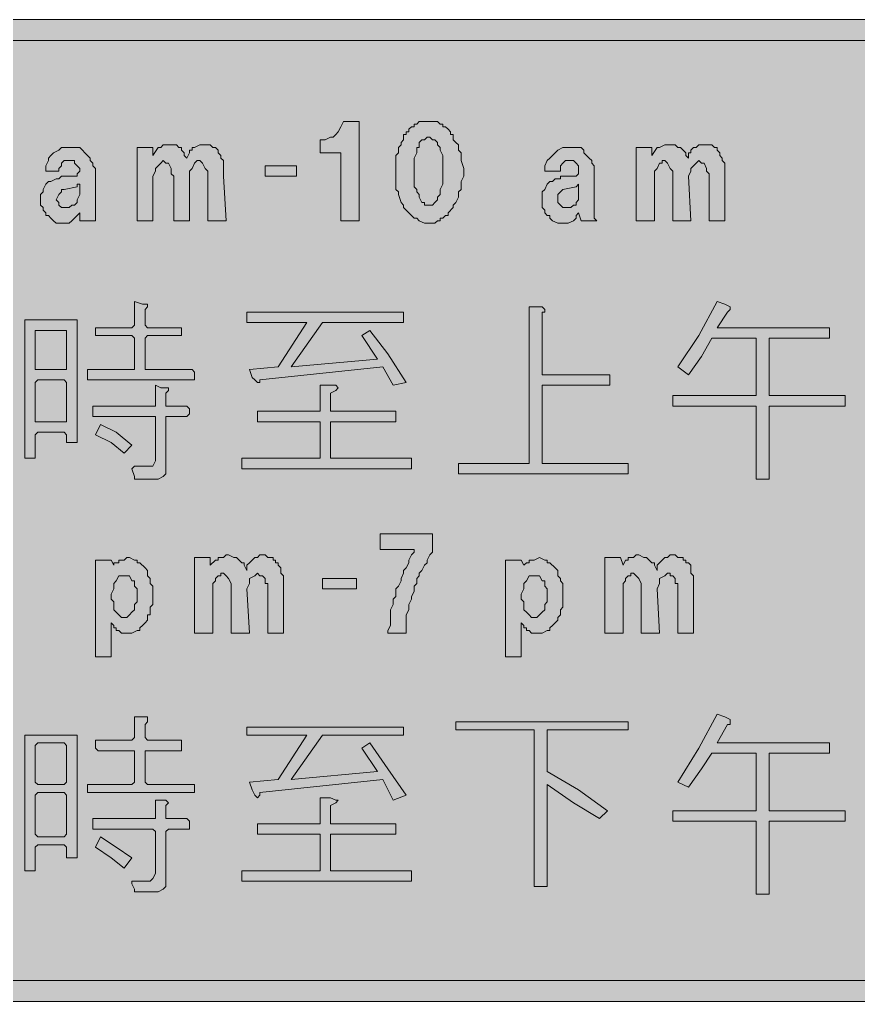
# Model space of a CAD drawing. Header units: metres. Extents: x 14 to 555, y 81 to 193.
# Drawn here: x 249.8 to 346.1, y 80.6 to 193.4 of the extents above; entities that cross this region are included whole.
import ezdxf

# ---------------------------------------------------------------- set-up
doc = ezdxf.new("R2010")
doc.units = ezdxf.units.M
doc.layers.add('FILL_BLACK_000000', color=7, linetype='Continuous', true_color=0x000000)
doc.layers.add('FILL_PINK_E1E1E1', color=7, linetype='Continuous', true_color=0xe1e1e1)

msp = doc.modelspace()

# ---------------------------------------------------------------- hatches: boundary and pattern name
at = {"layer": 'FILL_BLACK_000000', "true_color": 0x000000}
h = msp.add_hatch(color=7, dxfattribs=at)
h.dxf.hatch_style = 1
h.paths.add_polyline_path([(551.25, 193.27), (552.11, 192.97), (552.92, 192.49), (553.65, 191.88), (554.22, 191.16), (554.59, 190.38), (554.79, 189.6), (554.85, 188.88), (554.85, 85.08), (554.79, 84.36), (554.59, 83.58), (554.22, 82.8), (553.65, 82.08), (552.92, 81.47), (552.11, 80.99), (551.25, 80.69), (550.35, 80.58), (18.45, 80.58), (17.55, 80.69), (16.69, 80.99), (15.88, 81.47), (15.15, 82.08), (14.58, 82.8), (14.21, 83.58), (14.01, 84.36), (13.95, 85.08), (13.95, 188.88), (13.99, 189.63), (14.25, 190.38), (14.7, 191.24), (15.15, 191.88), (16.65, 193.08), (18.45, 193.38), (550.35, 193.38), (551.25, 193.27)])
h.paths.add_polyline_path([(17.23, 190.73), (16.95, 190.38), (16.56, 190.1), (16.27, 189.74), (16.11, 189.33), (16.05, 188.88), (16.05, 85.08), (16.11, 84.63), (16.27, 84.22), (16.56, 83.86), (16.95, 83.58), (17.23, 83.23), (17.59, 83.05), (18.45, 82.98), (550.35, 82.98), (551.21, 83.05), (551.57, 83.23), (551.85, 83.58), (552.2, 83.86), (552.37, 84.22), (552.45, 85.08), (552.45, 188.88), (552.45, 189.78), (552.4, 189.96), (552.26, 190.08), (551.85, 190.38), (551.57, 190.73), (551.21, 190.9), (550.35, 190.98), (18.45, 190.98), (17.59, 190.9), (17.23, 190.73)], flags=16)
h = msp.add_hatch(color=7, dxfattribs=at)
h.dxf.hatch_style = 1
h.paths.add_polyline_path([(286.65, 170.28), (286.65, 178.08), (284.25, 178.08), (284.25, 179.58), (284.55, 179.58), (284.85, 179.58), (285.45, 179.88), (285.75, 179.88), (286.05, 180.18), (286.35, 180.48), (286.65, 181.08), (286.95, 181.68), (288.75, 181.68), (288.75, 170.28), (288.45, 170.28), (286.65, 170.28)])
h = msp.add_hatch(color=7, dxfattribs=at)
h.dxf.hatch_style = 1
h.paths.add_polyline_path([(292.95, 175.68), (292.95, 176.28), (292.95, 176.58), (292.95, 176.88), (292.95, 177.48), (292.95, 177.78), (293.25, 178.08), (293.25, 178.38), (293.25, 178.68), (293.55, 178.98), (293.55, 179.28), (293.85, 179.58), (293.85, 179.88), (293.85, 180.18), (294.15, 180.18), (294.15, 180.48), (294.45, 180.48), (294.45, 180.78), (294.75, 181.08), (295.05, 181.08), (295.05, 181.38), (295.35, 181.38), (295.65, 181.68), (295.95, 181.68), (296.55, 181.68), (296.85, 181.68), (297.45, 181.68), (297.75, 181.68), (298.05, 181.38), (298.35, 181.38), (298.35, 181.08), (298.65, 181.08), (298.95, 180.78), (299.25, 180.48), (299.25, 180.18), (299.55, 180.18), (299.55, 179.88), (299.55, 179.58), (299.85, 179.28), (300.15, 178.98), (300.15, 178.68), (300.15, 178.38), (300.45, 178.08), (300.45, 177.78), (300.45, 177.48), (300.45, 177.18), (300.75, 176.28), (300.75, 175.98), (300.75, 175.68), (300.75, 175.38), (300.45, 174.78), (300.45, 174.48), (300.45, 173.88), (300.15, 173.58), (300.15, 173.28), (300.15, 172.98), (299.85, 172.38), (299.55, 172.08), (299.55, 171.78), (298.95, 171.18), (298.95, 170.88), (298.65, 170.88), (298.35, 170.58), (298.05, 170.58), (298.05, 170.28), (297.75, 170.28), (297.45, 169.98), (296.85, 169.98), (296.55, 169.98), (296.25, 169.98), (295.65, 170.28), (295.35, 170.58), (295.05, 170.58), (294.75, 170.88), (294.45, 171.18), (294.15, 171.48), (293.85, 171.78), (293.85, 172.08), (293.55, 172.38), (293.25, 173.28), (293.25, 173.58), (292.95, 173.88), (292.95, 174.18), (292.95, 174.78), (292.95, 175.38), (292.95, 175.68)])
h.paths.add_polyline_path([(295.05, 175.98), (295.05, 175.68), (295.05, 175.38), (295.05, 174.78), (295.05, 174.48), (295.05, 174.18), (295.35, 173.88), (295.35, 173.58), (295.65, 173.28), (295.65, 172.98), (295.95, 172.38), (296.25, 172.38), (296.25, 172.08), (296.55, 172.08), (296.85, 172.08), (297.15, 172.08), (297.45, 172.38), (297.75, 172.68), (297.75, 172.98), (298.05, 173.28), (298.05, 173.88), (298.35, 174.48), (298.35, 174.78), (298.35, 175.68), (298.35, 175.98), (298.35, 176.58), (298.35, 177.18), (298.35, 177.48), (298.35, 177.78), (298.05, 178.38), (298.05, 178.68), (297.75, 178.98), (297.75, 179.28), (297.45, 179.58), (297.15, 179.58), (296.85, 179.88), (296.55, 179.88), (296.25, 179.58), (295.95, 179.58), (295.65, 179.28), (295.65, 178.98), (295.65, 178.68), (295.35, 178.68), (295.35, 178.38), (295.35, 178.08), (295.05, 177.48), (295.05, 177.18), (295.05, 176.28), (295.05, 175.98)], flags=16)
h = msp.add_hatch(color=7, dxfattribs=at)
h.dxf.hatch_style = 1
h.paths.add_polyline_path([(256.05, 170.58), (255.75, 170.28), (255.45, 169.98), (254.85, 169.98), (254.55, 169.98), (253.95, 169.98), (253.65, 170.28), (253.35, 170.58), (253.05, 170.88), (252.75, 170.88), (252.75, 171.18), (252.45, 171.48), (252.45, 171.78), (252.15, 172.08), (252.15, 172.68), (252.15, 173.28), (252.45, 173.58), (252.45, 173.88), (252.75, 174.48), (253.05, 174.78), (253.35, 174.78), (253.95, 175.08), (254.25, 175.08), (254.55, 175.38), (254.85, 175.38), (255.15, 175.38), (255.45, 175.38), (255.75, 175.38), (256.05, 175.38), (256.35, 175.38), (256.35, 175.68), (256.65, 175.98), (256.65, 176.28), (256.35, 176.58), (256.05, 176.88), (256.05, 177.18), (255.75, 177.18), (255.45, 177.18), (255.15, 177.18), (254.85, 177.18), (254.55, 176.88), (254.55, 176.58), (254.25, 176.28), (254.25, 175.98), (252.75, 175.98), (252.75, 176.58), (253.05, 177.18), (253.05, 177.48), (253.35, 177.78), (253.65, 178.08), (254.25, 178.38), (254.55, 178.68), (255.15, 178.68), (255.45, 178.68), (255.75, 178.68), (256.05, 178.68), (256.35, 178.68), (256.65, 178.68), (256.95, 178.38), (257.25, 178.08), (257.55, 177.78), (257.85, 177.48), (257.85, 177.18), (258.15, 176.88), (258.15, 176.58), (258.45, 176.28), (258.45, 175.98), (258.45, 175.68), (258.45, 171.18), (258.45, 170.58), (258.45, 170.28), (256.65, 170.28), (256.65, 171.18), (256.35, 170.88), (256.05, 170.58)])
h.paths.add_polyline_path([(254.55, 173.58), (254.25, 173.28), (253.95, 172.68), (254.25, 172.38), (254.25, 172.08), (254.55, 171.78), (254.85, 171.78), (255.15, 171.78), (255.45, 171.78), (255.75, 172.08), (256.05, 172.08), (256.35, 172.38), (256.35, 172.68), (256.65, 173.28), (256.65, 174.48), (256.35, 174.48), (256.35, 174.18), (254.85, 173.88), (254.55, 173.88), (254.55, 173.58)], flags=16)
h = msp.add_hatch(color=7, dxfattribs=at)
h.dxf.hatch_style = 1
h.paths.add_polyline_path([(265.05, 170.28), (263.25, 170.28), (263.25, 178.68), (265.05, 178.68), (265.05, 177.78), (265.65, 178.68), (265.95, 178.68), (266.25, 178.98), (266.55, 178.98), (266.85, 178.98), (267.15, 178.98), (267.45, 178.98), (267.75, 178.98), (268.05, 178.68), (268.35, 178.68), (268.35, 178.38), (268.65, 178.08), (268.65, 177.78), (268.95, 177.48), (269.25, 178.08), (269.25, 178.38), (269.55, 178.38), (269.55, 178.68), (269.85, 178.68), (270.45, 178.98), (270.75, 178.98), (271.05, 178.98), (271.65, 178.98), (271.95, 178.68), (272.25, 178.68), (272.55, 178.38), (272.55, 178.08), (272.85, 177.78), (272.85, 177.48), (273.15, 177.18), (273.15, 176.88), (273.15, 176.28), (273.15, 175.98), (273.15, 175.38), (273.45, 170.28), (271.35, 170.28), (271.35, 175.08), (271.35, 175.38), (271.35, 175.68), (271.35, 175.98), (271.05, 176.28), (270.75, 176.88), (270.45, 177.18), (270.15, 177.18), (269.85, 176.88), (269.55, 176.28), (269.25, 175.98), (269.25, 175.38), (269.25, 170.28), (267.45, 170.28), (267.45, 175.08), (267.45, 175.38), (267.15, 175.68), (267.15, 175.98), (267.15, 176.28), (266.85, 176.88), (266.55, 176.88), (266.25, 177.18), (265.95, 176.88), (265.35, 176.28), (265.35, 175.98), (265.05, 175.38), (265.05, 175.08), (265.05, 170.28)])
h = msp.add_hatch(color=7, dxfattribs=at)
h.dxf.hatch_style = 1
h.paths.add_polyline_path([(313.65, 170.58), (313.35, 170.28), (312.75, 169.98), (312.15, 169.98), (311.85, 169.98), (311.55, 169.98), (310.95, 170.28), (310.65, 170.58), (310.65, 170.88), (310.35, 170.88), (310.05, 171.18), (310.05, 171.48), (309.75, 171.78), (309.75, 172.08), (309.75, 172.68), (309.75, 173.28), (309.75, 173.58), (310.05, 173.88), (310.35, 174.48), (310.65, 174.78), (310.95, 174.78), (311.25, 175.08), (311.85, 175.08), (311.85, 175.38), (312.15, 175.38), (312.75, 175.38), (313.05, 175.38), (313.35, 175.38), (313.65, 175.38), (313.95, 175.68), (313.95, 175.98), (313.95, 176.28), (313.95, 176.58), (313.65, 176.88), (313.35, 177.18), (313.05, 177.18), (312.75, 177.18), (312.45, 177.18), (312.15, 176.88), (311.85, 176.58), (311.85, 176.28), (311.85, 175.98), (310.05, 175.98), (310.05, 176.58), (310.35, 177.18), (310.65, 177.48), (310.95, 177.78), (311.25, 178.08), (311.55, 178.38), (312.15, 178.68), (312.45, 178.68), (313.05, 178.68), (313.35, 178.68), (313.65, 178.68), (314.25, 178.68), (314.55, 178.38), (314.55, 178.08), (314.85, 177.78), (315.15, 177.48), (315.45, 177.18), (315.45, 176.88), (315.75, 176.58), (315.75, 176.28), (315.75, 175.98), (315.75, 175.68), (315.75, 171.18), (315.75, 170.58), (316.05, 170.28), (314.25, 170.28), (313.95, 171.18), (313.65, 170.88), (313.65, 170.58)])
h.paths.add_polyline_path([(311.55, 173.28), (311.55, 172.68), (311.55, 172.38), (311.85, 172.08), (312.15, 171.78), (312.45, 171.78), (313.05, 171.78), (313.35, 172.08), (313.65, 172.08), (313.65, 172.38), (313.95, 172.68), (313.95, 173.28), (313.95, 174.48), (313.65, 174.18), (312.15, 173.88), (311.85, 173.58), (311.55, 173.28)], flags=16)
h = msp.add_hatch(color=7, dxfattribs=at)
h.dxf.hatch_style = 1
h.paths.add_polyline_path([(322.65, 170.28), (320.55, 170.28), (320.55, 178.68), (322.35, 178.68), (322.35, 177.78), (322.95, 178.68), (323.25, 178.68), (323.85, 178.98), (324.15, 178.98), (324.45, 178.98), (325.05, 178.98), (325.35, 178.68), (325.65, 178.68), (325.95, 178.38), (326.25, 178.08), (326.25, 177.78), (326.55, 177.48), (326.55, 178.08), (326.85, 178.08), (326.85, 178.38), (327.15, 178.68), (327.45, 178.68), (327.75, 178.98), (328.05, 178.98), (328.35, 178.98), (328.65, 178.98), (328.95, 178.98), (329.25, 178.98), (329.55, 178.68), (329.85, 178.68), (329.85, 178.38), (330.15, 178.08), (330.15, 177.78), (330.45, 177.48), (330.45, 177.18), (330.75, 176.88), (330.75, 176.28), (330.75, 175.98), (330.75, 175.38), (330.75, 170.28), (328.95, 170.28), (328.95, 175.08), (328.95, 175.38), (328.95, 175.68), (328.65, 175.98), (328.65, 176.28), (328.35, 176.88), (328.05, 176.88), (327.75, 177.18), (327.45, 176.88), (326.85, 176.28), (326.85, 175.98), (326.55, 175.38), (326.85, 170.28), (324.75, 170.28), (324.75, 175.08), (324.75, 175.38), (324.75, 175.68), (324.75, 175.98), (324.45, 176.28), (324.15, 176.88), (323.85, 177.18), (323.55, 177.18), (323.55, 176.88), (323.25, 176.88), (322.95, 176.28), (322.65, 175.98), (322.65, 175.38), (322.65, 175.08), (322.65, 170.28)])
h = msp.add_hatch(color=7, dxfattribs=at)
h.dxf.hatch_style = 1
h.paths.add_polyline_path([(277.95, 175.38), (277.95, 176.58), (281.55, 176.58), (281.55, 175.38), (277.95, 175.38)])
h = msp.add_hatch(color=7, dxfattribs=at)
h.dxf.hatch_style = 1
h.paths.add_polyline_path([(269.85, 152.88), (269.85, 151.98), (269.55, 151.98), (257.55, 151.98), (257.55, 152.88), (257.55, 153.18), (262.65, 153.18), (262.95, 153.18), (262.95, 156.78), (262.65, 157.08), (259.05, 157.08), (258.75, 157.08), (258.45, 157.08), (258.45, 157.98), (258.75, 157.98), (259.05, 157.98), (262.65, 157.98), (262.95, 158.28), (262.95, 160.68), (262.95, 160.98), (263.85, 160.68), (264.45, 160.68), (264.45, 160.38), (264.15, 160.08), (264.15, 158.28), (264.45, 157.98), (268.35, 157.98), (268.35, 157.08), (264.45, 157.08), (264.15, 156.78), (264.15, 153.18), (264.45, 153.18), (269.55, 153.18), (269.85, 152.88)])
h = msp.add_hatch(color=7, dxfattribs=at)
h.dxf.hatch_style = 1
h.paths.add_polyline_path([(309.75, 151.38), (309.75, 142.38), (319.65, 142.38), (319.65, 141.18), (300.15, 141.18), (300.15, 142.38), (308.25, 142.38), (308.25, 160.38), (309.15, 160.38), (309.75, 160.38), (310.05, 160.08), (310.05, 159.78), (309.75, 159.78), (309.75, 152.58), (317.55, 152.58), (317.55, 151.38), (309.75, 151.38)])
h = msp.add_hatch(color=7, dxfattribs=at)
h.dxf.hatch_style = 1
h.paths.add_polyline_path([(342.75, 156.78), (335.85, 156.78), (335.85, 150.18), (344.55, 150.18), (344.55, 148.98), (335.85, 148.98), (335.85, 140.58), (334.35, 140.58), (334.35, 148.98), (324.75, 148.98), (324.75, 150.18), (334.35, 150.18), (334.35, 156.78), (329.25, 156.78), (328.05, 154.68), (326.55, 152.58), (325.35, 153.48), (327.75, 157.08), (329.85, 160.98), (330.75, 160.68), (331.35, 160.38), (331.35, 160.08), (331.05, 159.78), (329.85, 157.98), (342.75, 157.98), (342.75, 156.78)])
h = msp.add_hatch(color=7, dxfattribs=at)
h.dxf.hatch_style = 1
h.paths.add_polyline_path([(289.95, 157.68), (292.05, 154.98), (294.15, 151.68), (292.65, 151.38), (291.45, 153.48), (277.35, 151.98), (277.35, 151.68), (277.05, 151.68), (276.75, 151.98), (276.45, 152.28), (276.15, 153.18), (279.45, 153.48), (282.75, 158.58), (275.85, 158.58), (275.85, 159.78), (293.85, 159.78), (293.85, 158.58), (284.55, 158.58), (280.95, 153.48), (290.85, 154.38), (289.05, 157.08), (289.95, 157.68)])
h = msp.add_hatch(color=7, dxfattribs=at)
h.dxf.hatch_style = 1
h.paths.add_polyline_path([(250.35, 158.88), (256.35, 158.88), (256.35, 158.58), (256.35, 144.78), (255.15, 144.78), (255.15, 145.68), (254.85, 145.98), (251.85, 145.98), (251.55, 145.68), (251.55, 143.28), (251.55, 142.98), (250.35, 142.98), (250.35, 143.28), (250.35, 158.58), (250.35, 158.88)])
h.paths.add_polyline_path([(254.85, 157.68), (251.85, 157.68), (251.55, 157.68), (251.55, 153.18), (251.85, 153.18), (254.85, 153.18), (255.15, 153.18), (255.15, 157.68), (254.85, 157.68)], flags=16)
h.paths.add_polyline_path([(255.15, 151.68), (254.85, 151.98), (251.85, 151.98), (251.55, 151.68), (251.55, 147.18), (251.85, 147.18), (254.85, 147.18), (255.15, 147.18), (255.15, 151.68)], flags=16)
h = msp.add_hatch(color=7, dxfattribs=at)
h.dxf.hatch_style = 1
h.paths.add_polyline_path([(265.35, 151.38), (265.95, 151.08), (266.55, 151.08), (266.85, 151.08), (266.85, 150.78), (266.55, 150.48), (266.55, 148.98), (266.85, 148.98), (268.95, 148.98), (269.25, 148.68), (269.25, 148.08), (268.95, 147.78), (266.85, 147.78), (266.55, 147.78), (266.55, 142.08), (266.55, 141.48), (266.55, 141.18), (266.25, 140.88), (265.65, 140.58), (263.55, 140.58), (262.95, 140.58), (262.95, 140.88), (262.65, 141.78), (262.95, 142.08), (264.75, 142.08), (265.05, 142.08), (265.35, 142.68), (265.35, 147.78), (265.05, 147.78), (258.15, 147.78), (258.15, 148.08), (258.15, 148.68), (258.15, 148.98), (265.05, 148.98), (265.35, 148.98), (265.35, 151.08), (265.35, 151.38)])
h = msp.add_hatch(color=7, dxfattribs=at)
h.dxf.hatch_style = 1
h.paths.add_polyline_path([(294.75, 142.98), (294.75, 141.78), (275.25, 141.78), (275.25, 142.98), (284.25, 142.98), (284.25, 147.18), (277.05, 147.18), (277.05, 148.38), (284.25, 148.38), (284.25, 151.38), (285.45, 151.38), (286.05, 151.38), (286.35, 151.08), (286.05, 150.78), (285.45, 150.48), (285.45, 148.38), (292.95, 148.38), (292.95, 147.18), (285.45, 147.18), (285.45, 142.98), (294.75, 142.98)])
h = msp.add_hatch(color=7, dxfattribs=at)
h.dxf.hatch_style = 1
h.paths.add_polyline_path([(260.85, 145.98), (262.65, 144.48), (261.75, 143.58), (260.25, 144.78), (258.45, 145.68), (259.05, 146.88), (260.85, 145.98)])
h = msp.add_hatch(color=7, dxfattribs=at)
h.dxf.hatch_style = 1
h.paths.add_polyline_path([(292.05, 123.18), (292.35, 123.78), (292.35, 124.38), (292.35, 124.98), (292.35, 125.58), (292.65, 126.18), (292.65, 126.78), (292.95, 127.08), (292.95, 127.98), (293.25, 128.28), (293.55, 128.88), (293.55, 129.18), (293.85, 129.78), (293.85, 130.08), (294.15, 130.38), (294.45, 130.98), (294.45, 131.28), (294.75, 131.88), (295.05, 132.18), (295.05, 132.48), (291.15, 132.48), (291.15, 134.28), (297.15, 134.28), (297.15, 132.48), (297.15, 132.18), (296.85, 131.88), (296.55, 131.28), (296.55, 130.98), (296.25, 130.68), (295.95, 130.08), (295.65, 129.78), (295.65, 129.48), (295.35, 129.18), (295.35, 128.58), (295.05, 128.28), (295.05, 127.98), (295.05, 127.68), (294.75, 127.08), (294.75, 126.78), (294.45, 126.18), (294.45, 125.88), (294.45, 125.58), (294.15, 124.98), (294.15, 124.68), (294.15, 124.08), (294.15, 123.48), (294.15, 123.18), (294.15, 122.88), (292.05, 122.88), (292.05, 123.18)])
h = msp.add_hatch(color=7, dxfattribs=at)
h.dxf.hatch_style = 1
h.paths.add_polyline_path([(260.25, 131.28), (260.55, 130.68), (260.55, 130.98), (260.85, 130.98), (261.15, 130.98), (261.15, 131.28), (261.45, 131.28), (261.75, 131.28), (262.05, 131.58), (262.35, 131.58), (262.95, 131.28), (263.25, 131.28), (263.25, 130.98), (263.55, 130.98), (264.15, 130.38), (264.45, 130.08), (264.45, 129.48), (264.75, 129.18), (264.75, 128.88), (264.75, 128.58), (265.05, 128.28), (265.05, 127.68), (265.05, 127.38), (265.05, 127.08), (265.05, 126.78), (265.05, 126.48), (265.05, 126.18), (264.75, 125.88), (264.75, 125.58), (264.75, 125.28), (264.75, 124.98), (264.45, 124.98), (264.45, 124.68), (264.45, 124.38), (264.15, 124.08), (263.85, 123.78), (263.55, 123.48), (263.55, 123.18), (263.25, 123.18), (262.65, 122.88), (262.35, 122.88), (262.05, 122.88), (261.75, 122.88), (261.45, 122.88), (261.15, 123.18), (260.85, 123.18), (260.85, 123.48), (260.55, 123.48), (260.55, 123.78), (260.25, 124.08), (260.25, 120.18), (258.45, 120.18), (258.45, 131.28), (260.25, 131.28)])
h.paths.add_polyline_path([(262.35, 124.98), (262.65, 125.28), (262.95, 125.58), (262.95, 125.88), (262.95, 126.18), (263.25, 126.48), (263.25, 127.08), (263.25, 127.38), (263.25, 127.98), (262.95, 128.28), (262.95, 128.58), (262.95, 128.88), (262.65, 128.88), (262.35, 129.48), (262.05, 129.48), (261.75, 129.48), (261.45, 129.48), (261.15, 129.48), (260.85, 128.88), (260.55, 128.58), (260.55, 128.28), (260.55, 127.98), (260.25, 127.38), (260.25, 127.08), (260.25, 126.78), (260.55, 126.48), (260.55, 126.18), (260.55, 125.88), (260.55, 125.58), (260.85, 125.28), (261.15, 124.98), (261.45, 124.68), (261.75, 124.68), (262.05, 124.68), (262.35, 124.98)], flags=16)
h = msp.add_hatch(color=7, dxfattribs=at)
h.dxf.hatch_style = 1
h.paths.add_polyline_path([(271.95, 122.88), (269.85, 122.88), (269.85, 131.58), (271.65, 131.58), (271.65, 130.68), (272.25, 131.28), (272.55, 131.28), (272.55, 131.58), (273.15, 131.58), (273.45, 131.88), (273.75, 131.88), (274.35, 131.58), (274.65, 131.58), (274.95, 131.28), (275.25, 130.98), (275.55, 130.98), (275.55, 130.68), (275.85, 130.08), (275.85, 130.68), (276.15, 130.98), (276.45, 131.28), (276.75, 131.58), (277.05, 131.58), (277.35, 131.88), (277.65, 131.88), (277.95, 131.88), (278.25, 131.58), (278.55, 131.58), (278.85, 131.58), (278.85, 131.28), (279.15, 131.28), (279.15, 130.98), (279.45, 130.98), (279.45, 130.68), (279.75, 130.38), (279.75, 129.78), (280.05, 129.48), (280.05, 128.88), (280.05, 128.58), (280.05, 127.98), (280.05, 122.88), (278.25, 122.88), (278.25, 127.98), (278.25, 128.58), (277.95, 128.58), (277.95, 129.18), (277.65, 129.48), (277.35, 129.48), (277.05, 129.78), (276.75, 129.48), (276.15, 129.18), (276.15, 128.88), (276.15, 128.58), (275.85, 127.98), (276.15, 122.88), (274.05, 122.88), (274.05, 127.98), (274.05, 128.58), (273.75, 129.18), (273.45, 129.48), (273.15, 129.78), (272.85, 129.78), (272.85, 129.48), (272.55, 129.48), (272.25, 129.18), (272.25, 128.88), (271.95, 128.58), (271.95, 127.98), (271.95, 122.88)])
h = msp.add_hatch(color=7, dxfattribs=at)
h.dxf.hatch_style = 1
h.paths.add_polyline_path([(307.35, 131.28), (307.65, 130.68), (307.95, 130.98), (308.25, 130.98), (308.25, 131.28), (308.55, 131.28), (308.85, 131.28), (309.45, 131.58), (310.05, 131.28), (310.35, 131.28), (310.35, 130.98), (310.65, 130.98), (311.25, 130.38), (311.55, 130.08), (311.55, 129.48), (311.85, 129.18), (311.85, 128.88), (312.15, 128.58), (312.15, 128.28), (312.15, 127.68), (312.15, 127.38), (312.15, 127.08), (312.15, 126.78), (312.15, 126.48), (312.15, 126.18), (312.15, 125.88), (311.85, 125.58), (311.85, 125.28), (311.85, 124.98), (311.55, 124.68), (311.55, 124.38), (311.25, 124.08), (310.95, 123.78), (310.65, 123.48), (310.65, 123.18), (310.35, 123.18), (309.75, 122.88), (309.45, 122.88), (309.15, 122.88), (308.85, 122.88), (308.55, 122.88), (308.25, 123.18), (307.95, 123.18), (307.95, 123.48), (307.65, 123.48), (307.65, 123.78), (307.35, 124.08), (307.35, 120.18), (305.55, 120.18), (305.55, 131.28), (307.35, 131.28)])
h.paths.add_polyline_path([(309.45, 124.98), (309.75, 125.28), (310.05, 125.58), (310.05, 125.88), (310.05, 126.18), (310.35, 126.48), (310.35, 127.08), (310.35, 127.38), (310.35, 127.98), (310.05, 128.28), (310.05, 128.58), (310.05, 128.88), (309.75, 128.88), (309.45, 129.48), (309.15, 129.48), (308.85, 129.48), (308.55, 129.48), (308.25, 129.48), (307.95, 128.88), (307.65, 128.58), (307.65, 128.28), (307.65, 127.98), (307.35, 127.38), (307.35, 127.08), (307.35, 126.78), (307.65, 126.48), (307.65, 126.18), (307.65, 125.88), (307.65, 125.58), (307.95, 125.28), (308.25, 124.98), (308.55, 124.68), (308.85, 124.68), (309.15, 124.68), (309.45, 124.98)], flags=16)
h = msp.add_hatch(color=7, dxfattribs=at)
h.dxf.hatch_style = 1
h.paths.add_polyline_path([(319.05, 122.88), (316.95, 122.88), (316.95, 131.58), (318.75, 131.58), (319.05, 130.68), (319.35, 131.28), (319.65, 131.28), (319.65, 131.58), (320.25, 131.58), (320.55, 131.88), (320.85, 131.88), (321.45, 131.58), (321.75, 131.58), (322.05, 131.28), (322.35, 130.98), (322.65, 130.98), (322.65, 130.68), (322.95, 130.08), (322.95, 130.68), (323.25, 130.98), (323.55, 131.28), (323.85, 131.58), (324.15, 131.58), (324.45, 131.88), (324.75, 131.88), (325.05, 131.88), (325.35, 131.58), (325.65, 131.58), (325.95, 131.58), (325.95, 131.28), (326.25, 131.28), (326.25, 130.98), (326.55, 130.98), (326.85, 130.68), (326.85, 130.38), (326.85, 129.78), (327.15, 129.48), (327.15, 128.88), (327.15, 128.58), (327.15, 127.98), (327.15, 122.88), (325.35, 122.88), (325.35, 127.98), (325.35, 128.58), (325.05, 128.58), (325.05, 129.18), (324.75, 129.48), (324.45, 129.48), (324.45, 129.78), (324.15, 129.78), (323.85, 129.48), (323.25, 129.18), (323.25, 128.88), (323.25, 128.58), (322.95, 127.98), (323.25, 122.88), (321.15, 122.88), (321.15, 127.98), (321.15, 128.58), (320.85, 129.18), (320.55, 129.48), (320.25, 129.78), (319.95, 129.78), (319.95, 129.48), (319.65, 129.48), (319.35, 129.18), (319.35, 128.88), (319.05, 128.58), (319.05, 127.98), (319.05, 122.88)])
h = msp.add_hatch(color=7, dxfattribs=at)
h.dxf.hatch_style = 1
h.paths.add_polyline_path([(284.55, 127.98), (284.55, 129.18), (288.45, 129.18), (288.45, 127.98), (284.55, 127.98)])
h = msp.add_hatch(color=7, dxfattribs=at)
h.dxf.hatch_style = 1
h.paths.add_polyline_path([(269.85, 105.48), (269.85, 104.58), (269.55, 104.58), (257.55, 104.58), (257.55, 105.48), (262.65, 105.48), (262.95, 105.78), (262.95, 109.38), (262.65, 109.38), (259.05, 109.38), (258.75, 109.38), (258.45, 109.68), (258.45, 110.58), (258.75, 110.58), (259.05, 110.58), (262.65, 110.58), (262.95, 110.88), (262.95, 113.28), (263.85, 113.28), (264.45, 113.28), (264.45, 112.98), (264.45, 112.68), (264.15, 112.38), (264.15, 110.88), (264.45, 110.58), (268.35, 110.58), (268.35, 109.68), (268.35, 109.38), (264.45, 109.38), (264.15, 109.38), (264.15, 105.78), (264.45, 105.48), (269.55, 105.48), (269.85, 105.48)])
h = msp.add_hatch(color=7, dxfattribs=at)
h.dxf.hatch_style = 1
h.paths.add_polyline_path([(342.75, 109.08), (335.85, 109.08), (335.85, 102.48), (344.55, 102.48), (344.55, 101.28), (335.85, 101.28), (335.85, 92.88), (334.35, 92.88), (334.35, 101.28), (324.75, 101.28), (324.75, 102.48), (334.35, 102.48), (334.35, 109.08), (329.25, 109.08), (328.05, 107.28), (326.55, 105.18), (325.35, 105.78), (327.75, 109.68), (329.85, 113.58), (330.75, 113.28), (331.35, 112.98), (331.35, 112.68), (331.35, 112.38), (331.05, 112.38), (329.85, 110.28), (342.75, 110.28), (342.75, 109.08)])
h = msp.add_hatch(color=7, dxfattribs=at)
h.dxf.hatch_style = 1
h.paths.add_polyline_path([(289.95, 110.28), (292.05, 107.28), (294.15, 104.28), (292.65, 103.68), (291.45, 106.08), (277.35, 104.58), (277.35, 104.28), (277.05, 103.98), (276.75, 104.28), (276.45, 104.88), (276.15, 105.78), (279.45, 106.08), (282.75, 111.18), (275.85, 111.18), (275.85, 112.08), (293.85, 112.08), (293.85, 111.18), (284.55, 111.18), (280.95, 106.08), (290.85, 106.98), (289.05, 109.68), (289.95, 110.28)])
h = msp.add_hatch(color=7, dxfattribs=at)
h.dxf.hatch_style = 1
h.paths.add_polyline_path([(319.65, 112.68), (319.65, 111.78), (310.35, 111.78), (310.35, 106.98), (313.95, 104.88), (317.25, 102.48), (316.35, 101.58), (313.35, 103.38), (310.35, 105.48), (310.35, 93.78), (308.85, 93.78), (308.85, 111.78), (299.85, 111.78), (299.85, 112.68), (319.65, 112.68)])
h = msp.add_hatch(color=7, dxfattribs=at)
h.dxf.hatch_style = 1
h.paths.add_polyline_path([(256.35, 111.18), (256.35, 97.38), (256.35, 97.08), (255.15, 97.08), (255.15, 97.38), (255.15, 98.28), (254.85, 98.58), (251.85, 98.58), (251.55, 98.28), (251.55, 95.88), (251.55, 95.58), (250.35, 95.58), (250.35, 95.88), (250.35, 111.18), (256.35, 111.18)])
h.paths.add_polyline_path([(254.85, 110.28), (251.85, 110.28), (251.55, 109.98), (251.55, 105.78), (251.85, 105.48), (254.85, 105.48), (255.15, 105.78), (255.15, 109.98), (254.85, 110.28)], flags=16)
h.paths.add_polyline_path([(255.15, 104.28), (254.85, 104.58), (251.85, 104.58), (251.55, 104.28), (251.55, 99.78), (251.85, 99.48), (254.85, 99.48), (255.15, 99.78), (255.15, 104.28)], flags=16)
h = msp.add_hatch(color=7, dxfattribs=at)
h.dxf.hatch_style = 1
h.paths.add_polyline_path([(294.75, 95.58), (294.75, 94.38), (275.25, 94.38), (275.25, 95.58), (284.25, 95.58), (284.25, 99.78), (277.05, 99.78), (277.05, 100.98), (284.25, 100.98), (284.25, 103.98), (285.45, 103.98), (286.05, 103.68), (286.35, 103.68), (286.05, 103.38), (285.45, 103.08), (285.45, 100.98), (292.95, 100.98), (292.95, 99.78), (285.45, 99.78), (285.45, 95.58), (294.75, 95.58)])
h = msp.add_hatch(color=7, dxfattribs=at)
h.dxf.hatch_style = 1
h.paths.add_polyline_path([(265.95, 103.68), (266.55, 103.68), (266.85, 103.38), (266.55, 103.08), (266.55, 101.58), (266.85, 101.58), (268.95, 101.58), (269.25, 101.28), (269.25, 100.38), (268.95, 100.38), (266.85, 100.38), (266.55, 100.08), (266.55, 94.68), (266.55, 94.08), (266.55, 93.78), (266.25, 93.48), (265.65, 93.18), (263.55, 93.18), (262.95, 93.18), (262.95, 93.48), (262.65, 94.08), (262.65, 94.38), (262.95, 94.38), (264.75, 94.38), (265.05, 94.68), (265.35, 95.28), (265.35, 100.08), (265.05, 100.38), (258.15, 100.38), (258.15, 101.28), (258.15, 101.58), (265.05, 101.58), (265.35, 101.58), (265.35, 103.68), (265.95, 103.68)])
h = msp.add_hatch(color=7, dxfattribs=at)
h.dxf.hatch_style = 1
h.paths.add_polyline_path([(260.85, 98.28), (262.65, 97.08), (261.75, 95.88), (260.25, 97.08), (258.45, 98.28), (259.05, 99.48), (260.85, 98.28)])
at = {"layer": 'FILL_PINK_E1E1E1', "true_color": 0xe1e1e1}
h = msp.add_hatch(color=7, dxfattribs=at)
h.dxf.hatch_style = 1
h.paths.add_polyline_path([(18.45, 82.98), (17.59, 83.05), (17.23, 83.23), (16.95, 83.58), (16.56, 83.86), (16.27, 84.22), (16.11, 84.63), (16.05, 85.08), (16.05, 188.88), (16.35, 189.78), (16.95, 190.38), (17, 190.56), (17.14, 190.68), (17.55, 190.98), (18.45, 190.98), (550.35, 190.98), (551.21, 190.9), (551.57, 190.73), (551.85, 190.38), (552.2, 190.1), (552.37, 189.74), (552.45, 188.88), (552.45, 85.08), (552.29, 84.25), (551.85, 83.58), (551.18, 83.14), (550.35, 82.98), (18.45, 82.98)])

# ---------------------------------------------------------------- linework, layer by layer
at = {"layer": 'FILL_BLACK_000000', "lineweight": 0, "true_color": 0x000000}
for points in [[(18.45, 193.38), (550.35, 193.38), (551.25, 193.27), (552.11, 192.97), (552.92, 192.49), (553.65, 191.88), (554.22, 191.16), (554.59, 190.38), (554.79, 189.6), (554.85, 188.88), (554.85, 85.08), (554.79, 84.36), (554.59, 83.58), (554.22, 82.8), (553.65, 82.08), (552.92, 81.47), (552.11, 80.99), (551.25, 80.69), (550.35, 80.58), (18.45, 80.58)], [(18.45, 82.98), (550.35, 82.98), (551.21, 83.05), (551.57, 83.23), (551.85, 83.58), (552.2, 83.86), (552.37, 84.22), (552.45, 85.08), (552.45, 188.88), (552.45, 189.78), (552.4, 189.96), (552.26, 190.08), (551.85, 190.38), (551.57, 190.73), (551.21, 190.9), (550.35, 190.98), (18.45, 190.98)]]:
    msp.add_lwpolyline(points, dxfattribs=at)
for points in [[(286.65, 170.28), (286.65, 178.08), (284.25, 178.08), (284.25, 179.58), (284.55, 179.58), (284.85, 179.58), (285.45, 179.88), (285.75, 179.88), (286.05, 180.18), (286.35, 180.48), (286.65, 181.08), (286.95, 181.68), (288.75, 181.68), (288.75, 170.28), (288.45, 170.28)], [(292.95, 175.68), (292.95, 176.28), (292.95, 176.58), (292.95, 176.88), (292.95, 177.48), (292.95, 177.78), (293.25, 178.08), (293.25, 178.38), (293.25, 178.68), (293.55, 178.98), (293.55, 179.28), (293.85, 179.58), (293.85, 179.88), (293.85, 180.18), (294.15, 180.18), (294.15, 180.48), (294.45, 180.48), (294.45, 180.78), (294.75, 181.08), (295.05, 181.08), (295.05, 181.38), (295.35, 181.38), (295.65, 181.68), (295.95, 181.68), (296.55, 181.68), (296.85, 181.68), (297.45, 181.68), (297.75, 181.68), (298.05, 181.38), (298.35, 181.38), (298.35, 181.08), (298.65, 181.08), (298.95, 180.78), (299.25, 180.48), (299.25, 180.18), (299.55, 180.18), (299.55, 179.88), (299.55, 179.58), (299.85, 179.28), (300.15, 178.98), (300.15, 178.68), (300.15, 178.38), (300.45, 178.08), (300.45, 177.78), (300.45, 177.48), (300.45, 177.18), (300.75, 176.28), (300.75, 175.98), (300.75, 175.68), (300.75, 175.38), (300.45, 174.78), (300.45, 174.48), (300.45, 173.88), (300.15, 173.58), (300.15, 173.28), (300.15, 172.98), (299.85, 172.38), (299.55, 172.08), (299.55, 171.78), (298.95, 171.18), (298.95, 170.88), (298.65, 170.88), (298.35, 170.58), (298.05, 170.58), (298.05, 170.28), (297.75, 170.28), (297.45, 169.98), (296.85, 169.98), (296.55, 169.98), (296.25, 169.98), (295.65, 170.28), (295.35, 170.58), (295.05, 170.58), (294.75, 170.88), (294.45, 171.18), (294.15, 171.48), (293.85, 171.78), (293.85, 172.08), (293.55, 172.38), (293.25, 173.28), (293.25, 173.58), (292.95, 173.88), (292.95, 174.18), (292.95, 174.78), (292.95, 175.38)], [(295.05, 175.98), (295.05, 175.68), (295.05, 175.38), (295.05, 174.78), (295.05, 174.48), (295.05, 174.18), (295.35, 173.88), (295.35, 173.58), (295.65, 173.28), (295.65, 172.98), (295.95, 172.38), (296.25, 172.38), (296.25, 172.08), (296.55, 172.08), (296.85, 172.08), (297.15, 172.08), (297.45, 172.38), (297.75, 172.68), (297.75, 172.98), (298.05, 173.28), (298.05, 173.88), (298.35, 174.48), (298.35, 174.78), (298.35, 175.68), (298.35, 175.98), (298.35, 176.58), (298.35, 177.18), (298.35, 177.48), (298.35, 177.78), (298.05, 178.38), (298.05, 178.68), (297.75, 178.98), (297.75, 179.28), (297.45, 179.58), (297.15, 179.58), (296.85, 179.88), (296.55, 179.88), (296.25, 179.58), (295.95, 179.58), (295.65, 179.28), (295.65, 178.98), (295.65, 178.68), (295.35, 178.68), (295.35, 178.38), (295.35, 178.08), (295.05, 177.48), (295.05, 177.18), (295.05, 176.28)], [(256.05, 170.58), (255.75, 170.28), (255.45, 169.98), (254.85, 169.98), (254.55, 169.98), (253.95, 169.98), (253.65, 170.28), (253.35, 170.58), (253.05, 170.88), (252.75, 170.88), (252.75, 171.18), (252.45, 171.48), (252.45, 171.78), (252.15, 172.08), (252.15, 172.68), (252.15, 173.28), (252.45, 173.58), (252.45, 173.88), (252.75, 174.48), (253.05, 174.78), (253.35, 174.78), (253.95, 175.08), (254.25, 175.08), (254.55, 175.38), (254.85, 175.38), (255.15, 175.38), (255.45, 175.38), (255.75, 175.38), (256.05, 175.38), (256.35, 175.38), (256.35, 175.68), (256.65, 175.98), (256.65, 176.28), (256.35, 176.58), (256.05, 176.88), (256.05, 177.18), (255.75, 177.18), (255.45, 177.18), (255.15, 177.18), (254.85, 177.18), (254.55, 176.88), (254.55, 176.58), (254.25, 176.28), (254.25, 175.98), (252.75, 175.98), (252.75, 176.58), (253.05, 177.18), (253.05, 177.48), (253.35, 177.78), (253.65, 178.08), (254.25, 178.38), (254.55, 178.68), (255.15, 178.68), (255.45, 178.68), (255.75, 178.68), (256.05, 178.68), (256.35, 178.68), (256.65, 178.68), (256.95, 178.38), (257.25, 178.08), (257.55, 177.78), (257.85, 177.48), (257.85, 177.18), (258.15, 176.88), (258.15, 176.58), (258.45, 176.28), (258.45, 175.98), (258.45, 175.68), (258.45, 171.18), (258.45, 170.58), (258.45, 170.28), (256.65, 170.28), (256.65, 171.18), (256.35, 170.88)], [(265.05, 170.28), (263.25, 170.28), (263.25, 178.68), (265.05, 178.68), (265.05, 177.78), (265.65, 178.68), (265.95, 178.68), (266.25, 178.98), (266.55, 178.98), (266.85, 178.98), (267.15, 178.98), (267.45, 178.98), (267.75, 178.98), (268.05, 178.68), (268.35, 178.68), (268.35, 178.38), (268.65, 178.08), (268.65, 177.78), (268.95, 177.48), (269.25, 178.08), (269.25, 178.38), (269.55, 178.38), (269.55, 178.68), (269.85, 178.68), (270.45, 178.98), (270.75, 178.98), (271.05, 178.98), (271.65, 178.98), (271.95, 178.68), (272.25, 178.68), (272.55, 178.38), (272.55, 178.08), (272.85, 177.78), (272.85, 177.48), (273.15, 177.18), (273.15, 176.88), (273.15, 176.28), (273.15, 175.98), (273.15, 175.38), (273.45, 170.28), (271.35, 170.28), (271.35, 175.08), (271.35, 175.38), (271.35, 175.68), (271.35, 175.98), (271.05, 176.28), (270.75, 176.88), (270.45, 177.18), (270.15, 177.18), (269.85, 176.88), (269.55, 176.28), (269.25, 175.98), (269.25, 175.38), (269.25, 170.28), (267.45, 170.28), (267.45, 175.08), (267.45, 175.38), (267.15, 175.68), (267.15, 175.98), (267.15, 176.28), (266.85, 176.88), (266.55, 176.88), (266.25, 177.18), (265.95, 176.88), (265.35, 176.28), (265.35, 175.98), (265.05, 175.38), (265.05, 175.08)], [(313.65, 170.58), (313.35, 170.28), (312.75, 169.98), (312.15, 169.98), (311.85, 169.98), (311.55, 169.98), (310.95, 170.28), (310.65, 170.58), (310.65, 170.88), (310.35, 170.88), (310.05, 171.18), (310.05, 171.48), (309.75, 171.78), (309.75, 172.08), (309.75, 172.68), (309.75, 173.28), (309.75, 173.58), (310.05, 173.88), (310.35, 174.48), (310.65, 174.78), (310.95, 174.78), (311.25, 175.08), (311.85, 175.08), (311.85, 175.38), (312.15, 175.38), (312.75, 175.38), (313.05, 175.38), (313.35, 175.38), (313.65, 175.38), (313.95, 175.68), (313.95, 175.98), (313.95, 176.28), (313.95, 176.58), (313.65, 176.88), (313.35, 177.18), (313.05, 177.18), (312.75, 177.18), (312.45, 177.18), (312.15, 176.88), (311.85, 176.58), (311.85, 176.28), (311.85, 175.98), (310.05, 175.98), (310.05, 176.58), (310.35, 177.18), (310.65, 177.48), (310.95, 177.78), (311.25, 178.08), (311.55, 178.38), (312.15, 178.68), (312.45, 178.68), (313.05, 178.68), (313.35, 178.68), (313.65, 178.68), (314.25, 178.68), (314.55, 178.38), (314.55, 178.08), (314.85, 177.78), (315.15, 177.48), (315.45, 177.18), (315.45, 176.88), (315.75, 176.58), (315.75, 176.28), (315.75, 175.98), (315.75, 175.68), (315.75, 171.18), (315.75, 170.58), (316.05, 170.28), (314.25, 170.28), (313.95, 171.18), (313.65, 170.88)], [(322.65, 170.28), (320.55, 170.28), (320.55, 178.68), (322.35, 178.68), (322.35, 177.78), (322.95, 178.68), (323.25, 178.68), (323.85, 178.98), (324.15, 178.98), (324.45, 178.98), (325.05, 178.98), (325.35, 178.68), (325.65, 178.68), (325.95, 178.38), (326.25, 178.08), (326.25, 177.78), (326.55, 177.48), (326.55, 178.08), (326.85, 178.08), (326.85, 178.38), (327.15, 178.68), (327.45, 178.68), (327.75, 178.98), (328.05, 178.98), (328.35, 178.98), (328.65, 178.98), (328.95, 178.98), (329.25, 178.98), (329.55, 178.68), (329.85, 178.68), (329.85, 178.38), (330.15, 178.08), (330.15, 177.78), (330.45, 177.48), (330.45, 177.18), (330.75, 176.88), (330.75, 176.28), (330.75, 175.98), (330.75, 175.38), (330.75, 170.28), (328.95, 170.28), (328.95, 175.08), (328.95, 175.38), (328.95, 175.68), (328.65, 175.98), (328.65, 176.28), (328.35, 176.88), (328.05, 176.88), (327.75, 177.18), (327.45, 176.88), (326.85, 176.28), (326.85, 175.98), (326.55, 175.38), (326.85, 170.28), (324.75, 170.28), (324.75, 175.08), (324.75, 175.38), (324.75, 175.68), (324.75, 175.98), (324.45, 176.28), (324.15, 176.88), (323.85, 177.18), (323.55, 177.18), (323.55, 176.88), (323.25, 176.88), (322.95, 176.28), (322.65, 175.98), (322.65, 175.38), (322.65, 175.08)], [(277.95, 175.38), (277.95, 176.58), (281.55, 176.58), (281.55, 175.38)], [(254.55, 173.58), (254.25, 173.28), (253.95, 172.68), (254.25, 172.38), (254.25, 172.08), (254.55, 171.78), (254.85, 171.78), (255.15, 171.78), (255.45, 171.78), (255.75, 172.08), (256.05, 172.08), (256.35, 172.38), (256.35, 172.68), (256.65, 173.28), (256.65, 174.48), (256.35, 174.48), (256.35, 174.18), (254.85, 173.88), (254.55, 173.88)], [(311.55, 173.28), (311.55, 172.68), (311.55, 172.38), (311.85, 172.08), (312.15, 171.78), (312.45, 171.78), (313.05, 171.78), (313.35, 172.08), (313.65, 172.08), (313.65, 172.38), (313.95, 172.68), (313.95, 173.28), (313.95, 174.48), (313.65, 174.18), (312.15, 173.88), (311.85, 173.58)], [(269.85, 152.88), (269.85, 151.98), (269.55, 151.98), (257.55, 151.98), (257.55, 152.88), (257.55, 153.18), (262.65, 153.18), (262.95, 153.18), (262.95, 156.78), (262.65, 157.08), (259.05, 157.08), (258.75, 157.08), (258.45, 157.08), (258.45, 157.98), (258.75, 157.98), (259.05, 157.98), (262.65, 157.98), (262.95, 158.28), (262.95, 160.68), (262.95, 160.98), (263.85, 160.68), (264.45, 160.68), (264.45, 160.38), (264.15, 160.08), (264.15, 158.28), (264.45, 157.98), (268.35, 157.98), (268.35, 157.08), (264.45, 157.08), (264.15, 156.78), (264.15, 153.18), (264.45, 153.18), (269.55, 153.18)], [(309.75, 151.38), (309.75, 142.38), (319.65, 142.38), (319.65, 141.18), (300.15, 141.18), (300.15, 142.38), (308.25, 142.38), (308.25, 160.38), (309.15, 160.38), (309.75, 160.38), (310.05, 160.08), (310.05, 159.78), (309.75, 159.78), (309.75, 152.58), (317.55, 152.58), (317.55, 151.38)], [(342.75, 156.78), (335.85, 156.78), (335.85, 150.18), (344.55, 150.18), (344.55, 148.98), (335.85, 148.98), (335.85, 140.58), (334.35, 140.58), (334.35, 148.98), (324.75, 148.98), (324.75, 150.18), (334.35, 150.18), (334.35, 156.78), (329.25, 156.78), (328.05, 154.68), (326.55, 152.58), (325.35, 153.48), (327.75, 157.08), (329.85, 160.98), (330.75, 160.68), (331.35, 160.38), (331.35, 160.08), (331.05, 159.78), (329.85, 157.98), (342.75, 157.98)], [(289.95, 157.68), (292.05, 154.98), (294.15, 151.68), (292.65, 151.38), (291.45, 153.48), (277.35, 151.98), (277.35, 151.68), (277.05, 151.68), (276.75, 151.98), (276.45, 152.28), (276.15, 153.18), (279.45, 153.48), (282.75, 158.58), (275.85, 158.58), (275.85, 159.78), (293.85, 159.78), (293.85, 158.58), (284.55, 158.58), (280.95, 153.48), (290.85, 154.38), (289.05, 157.08)], [(250.35, 158.88), (256.35, 158.88), (256.35, 158.58), (256.35, 144.78), (255.15, 144.78), (255.15, 145.68), (254.85, 145.98), (251.85, 145.98), (251.55, 145.68), (251.55, 143.28), (251.55, 142.98), (250.35, 142.98), (250.35, 143.28), (250.35, 158.58)], [(254.85, 157.68), (251.85, 157.68), (251.55, 157.68), (251.55, 153.18), (251.85, 153.18), (254.85, 153.18), (255.15, 153.18), (255.15, 157.68)], [(255.15, 151.68), (254.85, 151.98), (251.85, 151.98), (251.55, 151.68), (251.55, 147.18), (251.85, 147.18), (254.85, 147.18), (255.15, 147.18)], [(265.35, 151.38), (265.95, 151.08), (266.55, 151.08), (266.85, 151.08), (266.85, 150.78), (266.55, 150.48), (266.55, 148.98), (266.85, 148.98), (268.95, 148.98), (269.25, 148.68), (269.25, 148.08), (268.95, 147.78), (266.85, 147.78), (266.55, 147.78), (266.55, 142.08), (266.55, 141.48), (266.55, 141.18), (266.25, 140.88), (265.65, 140.58), (263.55, 140.58), (262.95, 140.58), (262.95, 140.88), (262.65, 141.78), (262.95, 142.08), (264.75, 142.08), (265.05, 142.08), (265.35, 142.68), (265.35, 147.78), (265.05, 147.78), (258.15, 147.78), (258.15, 148.08), (258.15, 148.68), (258.15, 148.98), (265.05, 148.98), (265.35, 148.98), (265.35, 151.08)], [(294.75, 142.98), (294.75, 141.78), (275.25, 141.78), (275.25, 142.98), (284.25, 142.98), (284.25, 147.18), (277.05, 147.18), (277.05, 148.38), (284.25, 148.38), (284.25, 151.38), (285.45, 151.38), (286.05, 151.38), (286.35, 151.08), (286.05, 150.78), (285.45, 150.48), (285.45, 148.38), (292.95, 148.38), (292.95, 147.18), (285.45, 147.18), (285.45, 142.98)], [(260.85, 145.98), (262.65, 144.48), (261.75, 143.58), (260.25, 144.78), (258.45, 145.68), (259.05, 146.88)], [(292.05, 123.18), (292.35, 123.78), (292.35, 124.38), (292.35, 124.98), (292.35, 125.58), (292.65, 126.18), (292.65, 126.78), (292.95, 127.08), (292.95, 127.98), (293.25, 128.28), (293.55, 128.88), (293.55, 129.18), (293.85, 129.78), (293.85, 130.08), (294.15, 130.38), (294.45, 130.98), (294.45, 131.28), (294.75, 131.88), (295.05, 132.18), (295.05, 132.48), (291.15, 132.48), (291.15, 134.28), (297.15, 134.28), (297.15, 132.48), (297.15, 132.18), (296.85, 131.88), (296.55, 131.28), (296.55, 130.98), (296.25, 130.68), (295.95, 130.08), (295.65, 129.78), (295.65, 129.48), (295.35, 129.18), (295.35, 128.58), (295.05, 128.28), (295.05, 127.98), (295.05, 127.68), (294.75, 127.08), (294.75, 126.78), (294.45, 126.18), (294.45, 125.88), (294.45, 125.58), (294.15, 124.98), (294.15, 124.68), (294.15, 124.08), (294.15, 123.48), (294.15, 123.18), (294.15, 122.88), (292.05, 122.88)], [(260.25, 131.28), (260.55, 130.68), (260.55, 130.98), (260.85, 130.98), (261.15, 130.98), (261.15, 131.28), (261.45, 131.28), (261.75, 131.28), (262.05, 131.58), (262.35, 131.58), (262.95, 131.28), (263.25, 131.28), (263.25, 130.98), (263.55, 130.98), (264.15, 130.38), (264.45, 130.08), (264.45, 129.48), (264.75, 129.18), (264.75, 128.88), (264.75, 128.58), (265.05, 128.28), (265.05, 127.68), (265.05, 127.38), (265.05, 127.08), (265.05, 126.78), (265.05, 126.48), (265.05, 126.18), (264.75, 125.88), (264.75, 125.58), (264.75, 125.28), (264.75, 124.98), (264.45, 124.98), (264.45, 124.68), (264.45, 124.38), (264.15, 124.08), (263.85, 123.78), (263.55, 123.48), (263.55, 123.18), (263.25, 123.18), (262.65, 122.88), (262.35, 122.88), (262.05, 122.88), (261.75, 122.88), (261.45, 122.88), (261.15, 123.18), (260.85, 123.18), (260.85, 123.48), (260.55, 123.48), (260.55, 123.78), (260.25, 124.08), (260.25, 120.18), (258.45, 120.18), (258.45, 131.28)], [(271.95, 122.88), (269.85, 122.88), (269.85, 131.58), (271.65, 131.58), (271.65, 130.68), (272.25, 131.28), (272.55, 131.28), (272.55, 131.58), (273.15, 131.58), (273.45, 131.88), (273.75, 131.88), (274.35, 131.58), (274.65, 131.58), (274.95, 131.28), (275.25, 130.98), (275.55, 130.98), (275.55, 130.68), (275.85, 130.08), (275.85, 130.68), (276.15, 130.98), (276.45, 131.28), (276.75, 131.58), (277.05, 131.58), (277.35, 131.88), (277.65, 131.88), (277.95, 131.88), (278.25, 131.58), (278.55, 131.58), (278.85, 131.58), (278.85, 131.28), (279.15, 131.28), (279.15, 130.98), (279.45, 130.98), (279.45, 130.68), (279.75, 130.38), (279.75, 129.78), (280.05, 129.48), (280.05, 128.88), (280.05, 128.58), (280.05, 127.98), (280.05, 122.88), (278.25, 122.88), (278.25, 127.98), (278.25, 128.58), (277.95, 128.58), (277.95, 129.18), (277.65, 129.48), (277.35, 129.48), (277.05, 129.78), (276.75, 129.48), (276.15, 129.18), (276.15, 128.88), (276.15, 128.58), (275.85, 127.98), (276.15, 122.88), (274.05, 122.88), (274.05, 127.98), (274.05, 128.58), (273.75, 129.18), (273.45, 129.48), (273.15, 129.78), (272.85, 129.78), (272.85, 129.48), (272.55, 129.48), (272.25, 129.18), (272.25, 128.88), (271.95, 128.58), (271.95, 127.98)], [(307.35, 131.28), (307.65, 130.68), (307.95, 130.98), (308.25, 130.98), (308.25, 131.28), (308.55, 131.28), (308.85, 131.28), (309.45, 131.58), (310.05, 131.28), (310.35, 131.28), (310.35, 130.98), (310.65, 130.98), (311.25, 130.38), (311.55, 130.08), (311.55, 129.48), (311.85, 129.18), (311.85, 128.88), (312.15, 128.58), (312.15, 128.28), (312.15, 127.68), (312.15, 127.38), (312.15, 127.08), (312.15, 126.78), (312.15, 126.48), (312.15, 126.18), (312.15, 125.88), (311.85, 125.58), (311.85, 125.28), (311.85, 124.98), (311.55, 124.68), (311.55, 124.38), (311.25, 124.08), (310.95, 123.78), (310.65, 123.48), (310.65, 123.18), (310.35, 123.18), (309.75, 122.88), (309.45, 122.88), (309.15, 122.88), (308.85, 122.88), (308.55, 122.88), (308.25, 123.18), (307.95, 123.18), (307.95, 123.48), (307.65, 123.48), (307.65, 123.78), (307.35, 124.08), (307.35, 120.18), (305.55, 120.18), (305.55, 131.28)], [(319.05, 122.88), (316.95, 122.88), (316.95, 131.58), (318.75, 131.58), (319.05, 130.68), (319.35, 131.28), (319.65, 131.28), (319.65, 131.58), (320.25, 131.58), (320.55, 131.88), (320.85, 131.88), (321.45, 131.58), (321.75, 131.58), (322.05, 131.28), (322.35, 130.98), (322.65, 130.98), (322.65, 130.68), (322.95, 130.08), (322.95, 130.68), (323.25, 130.98), (323.55, 131.28), (323.85, 131.58), (324.15, 131.58), (324.45, 131.88), (324.75, 131.88), (325.05, 131.88), (325.35, 131.58), (325.65, 131.58), (325.95, 131.58), (325.95, 131.28), (326.25, 131.28), (326.25, 130.98), (326.55, 130.98), (326.85, 130.68), (326.85, 130.38), (326.85, 129.78), (327.15, 129.48), (327.15, 128.88), (327.15, 128.58), (327.15, 127.98), (327.15, 122.88), (325.35, 122.88), (325.35, 127.98), (325.35, 128.58), (325.05, 128.58), (325.05, 129.18), (324.75, 129.48), (324.45, 129.48), (324.45, 129.78), (324.15, 129.78), (323.85, 129.48), (323.25, 129.18), (323.25, 128.88), (323.25, 128.58), (322.95, 127.98), (323.25, 122.88), (321.15, 122.88), (321.15, 127.98), (321.15, 128.58), (320.85, 129.18), (320.55, 129.48), (320.25, 129.78), (319.95, 129.78), (319.95, 129.48), (319.65, 129.48), (319.35, 129.18), (319.35, 128.88), (319.05, 128.58), (319.05, 127.98)], [(262.35, 124.98), (262.65, 125.28), (262.95, 125.58), (262.95, 125.88), (262.95, 126.18), (263.25, 126.48), (263.25, 127.08), (263.25, 127.38), (263.25, 127.98), (262.95, 128.28), (262.95, 128.58), (262.95, 128.88), (262.65, 128.88), (262.35, 129.48), (262.05, 129.48), (261.75, 129.48), (261.45, 129.48), (261.15, 129.48), (260.85, 128.88), (260.55, 128.58), (260.55, 128.28), (260.55, 127.98), (260.25, 127.38), (260.25, 127.08), (260.25, 126.78), (260.55, 126.48), (260.55, 126.18), (260.55, 125.88), (260.55, 125.58), (260.85, 125.28), (261.15, 124.98), (261.45, 124.68), (261.75, 124.68), (262.05, 124.68)], [(284.55, 127.98), (284.55, 129.18), (288.45, 129.18), (288.45, 127.98)], [(309.45, 124.98), (309.75, 125.28), (310.05, 125.58), (310.05, 125.88), (310.05, 126.18), (310.35, 126.48), (310.35, 127.08), (310.35, 127.38), (310.35, 127.98), (310.05, 128.28), (310.05, 128.58), (310.05, 128.88), (309.75, 128.88), (309.45, 129.48), (309.15, 129.48), (308.85, 129.48), (308.55, 129.48), (308.25, 129.48), (307.95, 128.88), (307.65, 128.58), (307.65, 128.28), (307.65, 127.98), (307.35, 127.38), (307.35, 127.08), (307.35, 126.78), (307.65, 126.48), (307.65, 126.18), (307.65, 125.88), (307.65, 125.58), (307.95, 125.28), (308.25, 124.98), (308.55, 124.68), (308.85, 124.68), (309.15, 124.68)], [(269.85, 105.48), (269.85, 104.58), (269.55, 104.58), (257.55, 104.58), (257.55, 105.48), (262.65, 105.48), (262.95, 105.78), (262.95, 109.38), (262.65, 109.38), (259.05, 109.38), (258.75, 109.38), (258.45, 109.68), (258.45, 110.58), (258.75, 110.58), (259.05, 110.58), (262.65, 110.58), (262.95, 110.88), (262.95, 113.28), (263.85, 113.28), (264.45, 113.28), (264.45, 112.98), (264.45, 112.68), (264.15, 112.38), (264.15, 110.88), (264.45, 110.58), (268.35, 110.58), (268.35, 109.68), (268.35, 109.38), (264.45, 109.38), (264.15, 109.38), (264.15, 105.78), (264.45, 105.48), (269.55, 105.48)], [(342.75, 109.08), (335.85, 109.08), (335.85, 102.48), (344.55, 102.48), (344.55, 101.28), (335.85, 101.28), (335.85, 92.88), (334.35, 92.88), (334.35, 101.28), (324.75, 101.28), (324.75, 102.48), (334.35, 102.48), (334.35, 109.08), (329.25, 109.08), (328.05, 107.28), (326.55, 105.18), (325.35, 105.78), (327.75, 109.68), (329.85, 113.58), (330.75, 113.28), (331.35, 112.98), (331.35, 112.68), (331.35, 112.38), (331.05, 112.38), (329.85, 110.28), (342.75, 110.28)], [(289.95, 110.28), (292.05, 107.28), (294.15, 104.28), (292.65, 103.68), (291.45, 106.08), (277.35, 104.58), (277.35, 104.28), (277.05, 103.98), (276.75, 104.28), (276.45, 104.88), (276.15, 105.78), (279.45, 106.08), (282.75, 111.18), (275.85, 111.18), (275.85, 112.08), (293.85, 112.08), (293.85, 111.18), (284.55, 111.18), (280.95, 106.08), (290.85, 106.98), (289.05, 109.68)], [(319.65, 112.68), (319.65, 111.78), (310.35, 111.78), (310.35, 106.98), (313.95, 104.88), (317.25, 102.48), (316.35, 101.58), (313.35, 103.38), (310.35, 105.48), (310.35, 93.78), (308.85, 93.78), (308.85, 111.78), (299.85, 111.78), (299.85, 112.68)], [(256.35, 111.18), (256.35, 97.38), (256.35, 97.08), (255.15, 97.08), (255.15, 97.38), (255.15, 98.28), (254.85, 98.58), (251.85, 98.58), (251.55, 98.28), (251.55, 95.88), (251.55, 95.58), (250.35, 95.58), (250.35, 95.88), (250.35, 111.18)], [(254.85, 110.28), (251.85, 110.28), (251.55, 109.98), (251.55, 105.78), (251.85, 105.48), (254.85, 105.48), (255.15, 105.78), (255.15, 109.98)], [(255.15, 104.28), (254.85, 104.58), (251.85, 104.58), (251.55, 104.28), (251.55, 99.78), (251.85, 99.48), (254.85, 99.48), (255.15, 99.78)], [(294.75, 95.58), (294.75, 94.38), (275.25, 94.38), (275.25, 95.58), (284.25, 95.58), (284.25, 99.78), (277.05, 99.78), (277.05, 100.98), (284.25, 100.98), (284.25, 103.98), (285.45, 103.98), (286.05, 103.68), (286.35, 103.68), (286.05, 103.38), (285.45, 103.08), (285.45, 100.98), (292.95, 100.98), (292.95, 99.78), (285.45, 99.78), (285.45, 95.58)], [(265.95, 103.68), (266.55, 103.68), (266.85, 103.38), (266.55, 103.08), (266.55, 101.58), (266.85, 101.58), (268.95, 101.58), (269.25, 101.28), (269.25, 100.38), (268.95, 100.38), (266.85, 100.38), (266.55, 100.08), (266.55, 94.68), (266.55, 94.08), (266.55, 93.78), (266.25, 93.48), (265.65, 93.18), (263.55, 93.18), (262.95, 93.18), (262.95, 93.48), (262.65, 94.08), (262.65, 94.38), (262.95, 94.38), (264.75, 94.38), (265.05, 94.68), (265.35, 95.28), (265.35, 100.08), (265.05, 100.38), (258.15, 100.38), (258.15, 101.28), (258.15, 101.58), (265.05, 101.58), (265.35, 101.58), (265.35, 103.68)], [(260.85, 98.28), (262.65, 97.08), (261.75, 95.88), (260.25, 97.08), (258.45, 98.28), (259.05, 99.48)]]:
    msp.add_lwpolyline(points, close=True, dxfattribs=at)
at = {"layer": 'FILL_PINK_E1E1E1', "lineweight": 0, "true_color": 0xe1e1e1}
msp.add_lwpolyline([(18.45, 190.98), (550.35, 190.98), (551.21, 190.9), (551.57, 190.73), (551.85, 190.38), (552.2, 190.1), (552.37, 189.74), (552.45, 188.88), (552.45, 85.08), (552.29, 84.25), (551.85, 83.58), (551.18, 83.14), (550.35, 82.98), (18.45, 82.98)], dxfattribs=at)

doc.saveas('drawing.dxf')
